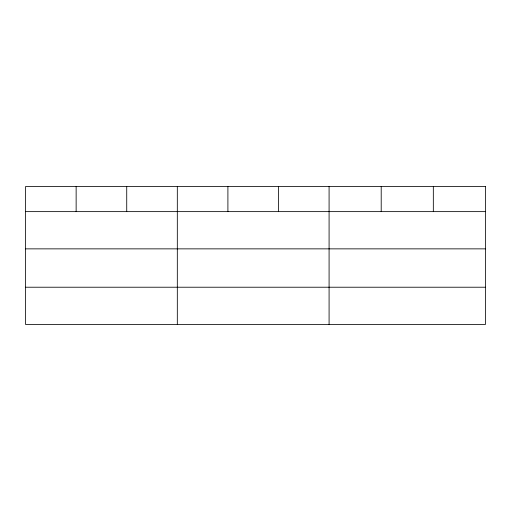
<?xml version="1.0" encoding="UTF-8"?>
<svg xmlns="http://www.w3.org/2000/svg" width="511" height="511" viewBox="0 0 511 511"><rect width="100%" height="100%" fill="white"/><g stroke="black" fill="none" stroke-linecap="round" stroke-linejoin="round"><path stroke-width="0.77" d="M25.55 211.631L485.45 211.631M25.55 248.863L485.45 248.863M25.55 287.22L485.45 287.22M433.328 186.547L433.328 211.631M381.206 186.547L381.206 211.631M329.084 186.547L329.084 324.453M278.495 186.547L278.495 211.631M227.906 186.547L227.906 211.631M177.317 186.547L177.317 324.453M126.728 186.547L126.728 211.631M76.139 186.547L76.139 211.631M485.45 186.547L25.55 186.547L25.55 324.453L485.45 324.453L485.45 186.547"/></g></svg>
